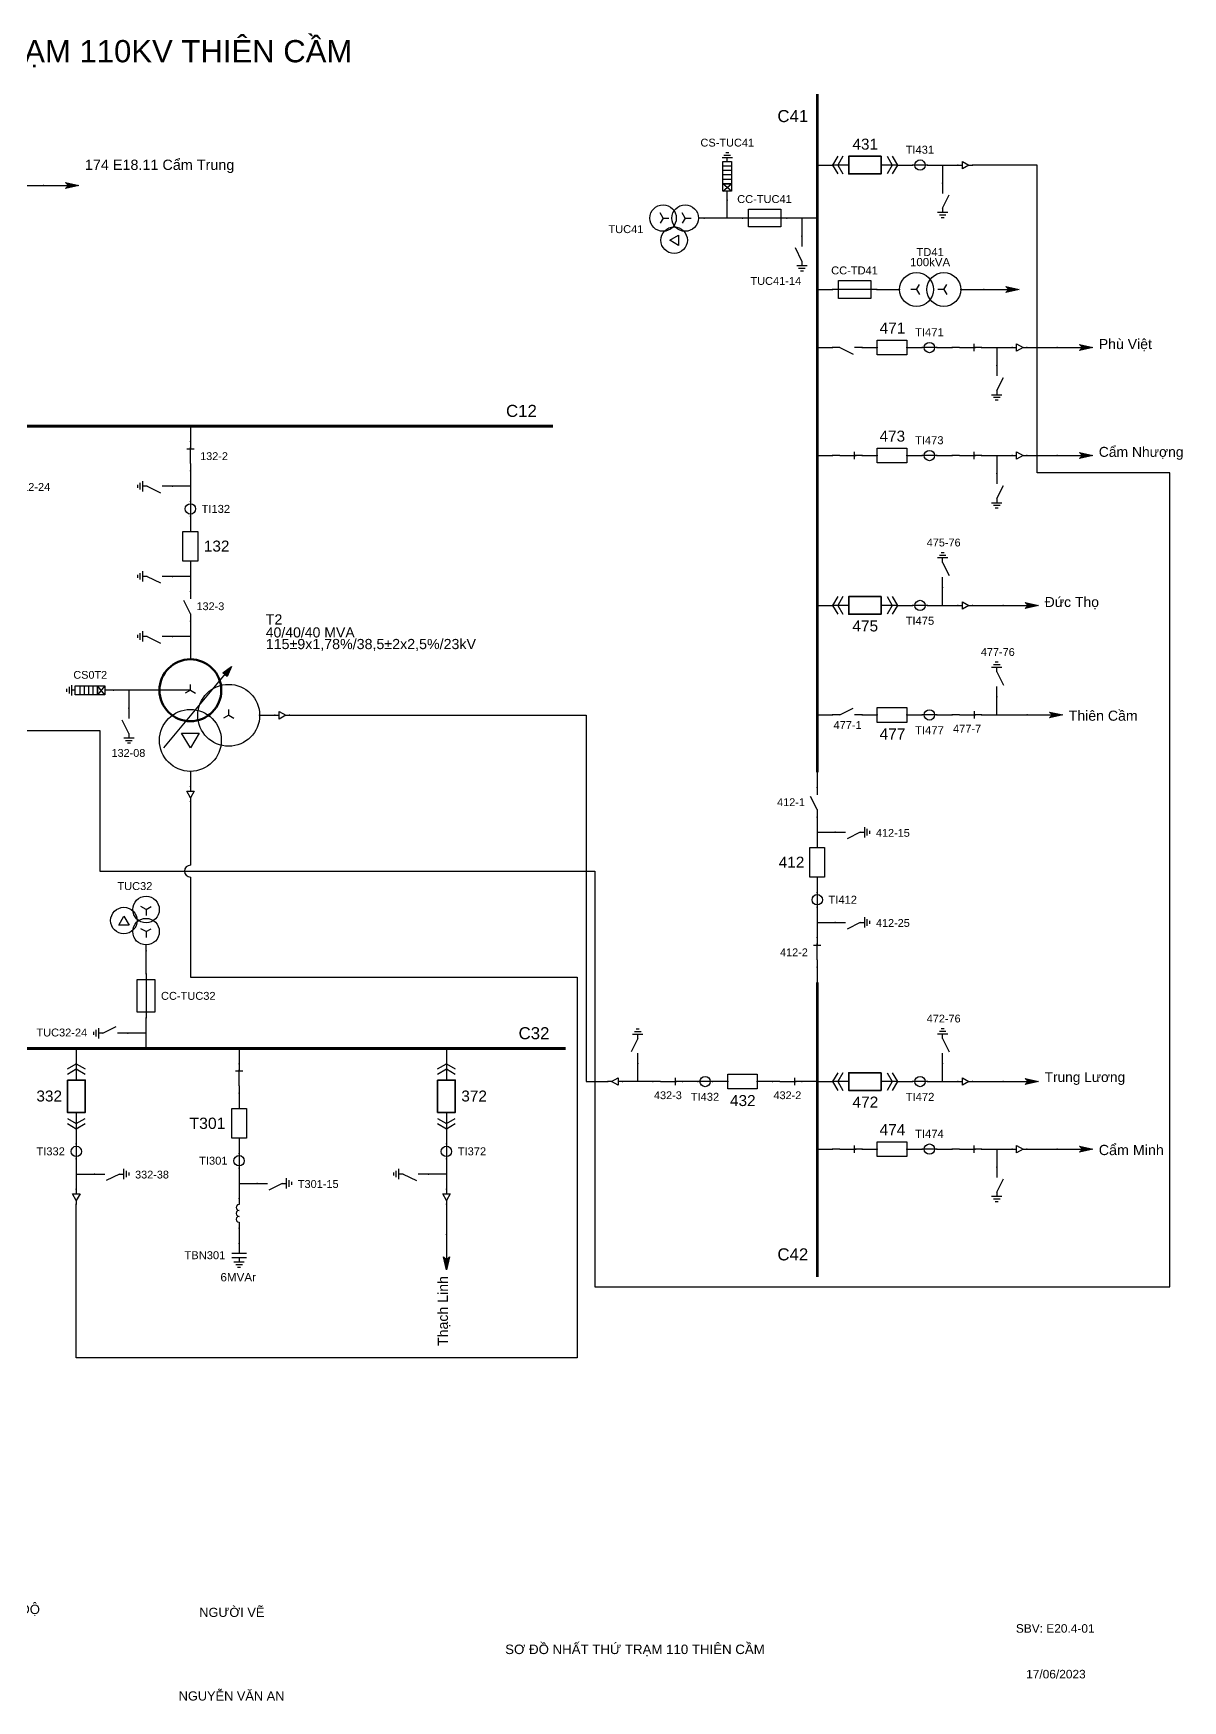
# Model space of a CAD drawing. Header units: millimetres. Extents: x -383 to 412, y 7 to 290.
# Drawn here: x 216.7 to 411.7, y 7.4 to 290.1 of the extents above; entities that cross this region are included whole.
import ezdxf

# ---------------------------------------------------------------- set-up
doc = ezdxf.new("R2010")
doc.units = ezdxf.units.MM
for name, color, linetype, lineweight in [('BUSBAR_110KV', 1, 'Continuous', 50), ('BUSBAR_22KV', 5, 'Continuous', 50), ('BUSBAR_35KV', 30, 'Continuous', 50), ('HV_110KV', 1, 'Continuous', 25), ('MV_22KV', 5, 'Continuous', 25), ('MV_35KV', 30, 'Continuous', 25), ('SLD_OTHER', 7, 'Continuous', 25)]:
    doc.layers.add(name, color=color, linetype=linetype, lineweight=lineweight)
doc.layers.add('SYM_PORTS', color=8, linetype='Continuous', plot=False)
doc.layers.add('TEXT', color=7, linetype='Continuous')
doc.styles.add('SLD_TEXT', font='arial.ttf')

# ---------------------------------------------------------------- blocks, each defined once
blk = doc.blocks.new('SYM_LINE_FEEDER_ARROW')
blk.add_hatch(color=7).paths.add_polyline_path([(0, -3), (-0.5, -0.75), (0, -1.25), (0.5, -0.75)])
at = {"lineweight": 25}
blk.add_lwpolyline([(0, 3), (0, -1.25)], dxfattribs=at)
blk.add_lwpolyline([(0, -3), (-0.5, -0.75), (0, -1.25), (0.5, -0.75)], close=True, dxfattribs=at)
at = {"layer": 'SYM_PORTS'}
blk.add_point((0, 3), dxfattribs=at)
blk.add_attdef('LINE_NAME', (1.5, 0), '', height=2)
blk = doc.blocks.new('SYM_EARTHING_SWITCH_OPEN')
at = {"lineweight": 25}
for points in [[(0, 3), (0, 1.25)], [(0, -1.25), (-1.125, 1)], [(-0.875, -2), (0.875, -2)], [(-0.5625, -2.4375), (0.5625, -2.4375)], [(0, -1.25), (0, -2)], [(-0.25, -2.875), (0.25, -2.875)]]:
    blk.add_lwpolyline(points, dxfattribs=at)
at = {"layer": 'SYM_PORTS'}
blk.add_point((0, 3), dxfattribs=at)
blk.add_attdef('DEVICE_CODE', (1.875, 0), '', height=2)
blk = doc.blocks.new('SYM_DISCONNECTOR_CLOSED')
at = {"lineweight": 25}
for points in [[(-0.625, 1.25), (0.625, 1.25)], [(0, 2.5), (0, 1.25)], [(0, -1.25), (0, 1.5)], [(0, -1.25), (0, -2.5)]]:
    blk.add_lwpolyline(points, dxfattribs=at)
at = {"layer": 'SYM_PORTS'}
for p in [(0, 2.5), (0, -2.5)]:
    blk.add_point(p, dxfattribs=at)
blk.add_attdef('DEVICE_CODE', (1.625, -0.5), '', height=2)
blk = doc.blocks.new('SYM_CURRENT_TRANSFORMER')
at = {"lineweight": 25}
blk.add_lwpolyline([(0, 1.25), (0, -1.25)], dxfattribs=at)
blk.add_circle((0, 0), 0.875, dxfattribs=at)
at = {"layer": 'SYM_PORTS'}
for p in [(0, 1.25), (0, -1.25)]:
    blk.add_point(p, dxfattribs=at)
blk.add_attdef('DEVICE_CODE', (1.875, -1.75), '', height=2)
at = {"flags": 1}
blk.add_attdef('RATIO', (1.875, -4.75), '', height=2, dxfattribs=at)
blk = doc.blocks.new('SYM_CIRCUIT_BREAKER')
at = {"lineweight": 25}
blk.add_lwpolyline([(-1.25, 2.5), (1.25, 2.5), (1.25, -2.5), (-1.25, -2.5)], close=True, dxfattribs=at)
at = {"layer": 'SYM_PORTS'}
for p in [(0, 2.5), (0, -2.5)]:
    blk.add_point(p, dxfattribs=at)
blk.add_attdef('DEVICE_CODE', (2.25, -0.5), '', height=2)
at = {"flags": 1}
blk.add_attdef('RATING', (2.25, -3.5), '', height=2, dxfattribs=at)
blk = doc.blocks.new('SYM_DISCONNECTOR_OPEN')
at = {"lineweight": 25}
for points in [[(0, -1.25), (-1.125, 1)], [(0, 2.5), (0, 1.25)], [(0, -1.25), (0, -2.5)]]:
    blk.add_lwpolyline(points, dxfattribs=at)
at = {"layer": 'SYM_PORTS'}
for p in [(0, 2.5), (0, -2.5)]:
    blk.add_point(p, dxfattribs=at)
blk.add_attdef('DEVICE_CODE', (1, -0.5), '', height=2)
blk = doc.blocks.new('SYM_TRANSFORMER_3W')
blk.add_hatch(color=7).paths.add_polyline_path([(3.75, 8.25), (3.0125, 6.575), (2.2375, 7.225)])
at = {"lineweight": 25}
for points in [[(-7.75, -5.5), (3.0125, 7.35)], [(-3.25, 4.25), (-8.5, 4.25)], [(-3.25, 4.25), (-4.1125, 3.75)], [(-3.25, 4.25), (-3.25, 5.25)], [(-3.25, 4.25), (-2.3875, 3.75)], [(3.25, 0), (2.3875, -0.5)], [(3.25, 0), (3.25, 1)], [(3.25, 0), (4.1125, -0.5)]]:
    blk.add_lwpolyline(points, dxfattribs=at)
for points in [[(3.75, 8.25), (3.0125, 6.575), (2.2375, 7.225)], [(-4.75, -3), (-1.75, -3), (-3.25, -5.5)]]:
    blk.add_lwpolyline(points, close=True, dxfattribs=at)
at = {"lineweight": 50}
blk.add_circle((-3.25, 4.25), 5.25, dxfattribs=at)
at = {"lineweight": 25}
for centre in [(3.25, 0), (-3.25, -4.25)]:
    blk.add_circle(centre, 5.25, dxfattribs=at)
at = {"layer": 'SYM_PORTS'}
for p in [(-3.25, 9.5), (-8.5, 4.25), (8.5, 0), (-3.25, -9.5)]:
    blk.add_point(p, dxfattribs=at)
blk.add_attdef('DEVICE_CODE', (9.5, 6.5), '', height=2)
at = {"flags": 1}
for tag, p in [('POWER', (9.5, 3.5)), ('VOLTAGE_RATIO', (9.5, 0.5))]:
    blk.add_attdef(tag, p, '', height=2, dxfattribs=at)
blk = doc.blocks.new('SYM_CABLE_TERMINATION')
at = {"lineweight": 25}
blk.add_lwpolyline([(-0.625, 0.5), (0.625, 0.5), (0, -0.625)], close=True, dxfattribs=at)
for points in [[(0, 1.25), (0, 0.5)], [(0, -0.625), (0, -1.25)]]:
    blk.add_lwpolyline(points, dxfattribs=at)
at = {"layer": 'SYM_PORTS'}
for p in [(0, 1.25), (0, -1.25)]:
    blk.add_point(p, dxfattribs=at)
blk = doc.blocks.new('SYM_SURGE_ARRESTER')
at = {"lineweight": 25}
for points in [[(0, 4), (0, 2.5)], [(-0.75, 2.5), (0.75, 1.25)], [(0.75, 2.5), (-0.75, 1.25)], [(-0.75, 0.5), (0.75, 0.5)], [(-0.75, -0.25), (0.75, -0.25)], [(-0.75, -1), (0.75, -1)], [(-0.75, -1.75), (0.75, -1.75)], [(0, -2.5), (0, -3.125)], [(-0.875, -3.125), (0.875, -3.125)], [(-0.5625, -3.5625), (0.5625, -3.5625)], [(-0.25, -4), (0.25, -4)]]:
    blk.add_lwpolyline(points, dxfattribs=at)
for points in [[(-0.75, 2.5), (0.75, 2.5), (0.75, 1.25), (-0.75, 1.25)], [(-0.75, 1.25), (0.75, 1.25), (0.75, -2.5), (-0.75, -2.5)]]:
    blk.add_lwpolyline(points, close=True, dxfattribs=at)
at = {"layer": 'SYM_PORTS'}
blk.add_point((0, 4), dxfattribs=at)
blk.add_attdef('DEVICE_CODE', (1.875, 1), '', height=2)
blk = doc.blocks.new('SYM_DRAWOUT_BREAKER')
at = {"lineweight": 25}
for points in [[(-1.5, 4.625), (0, 5.5), (1.5, 4.625)], [(-1.5, 3.75), (0, 4.625), (1.5, 3.75)], [(0, 5.5), (0, 2.75)], [(0, -2.75), (0, -5.5)], [(-1.5, -3.75), (0, -4.625), (1.5, -3.75)], [(-1.5, -4.625), (0, -5.5), (1.5, -4.625)]]:
    blk.add_lwpolyline(points, dxfattribs=at)
at = {"lineweight": 35}
blk.add_lwpolyline([(-1.5, 2.75), (1.5, 2.75), (1.5, -2.75), (-1.5, -2.75)], close=True, dxfattribs=at)
at = {"layer": 'SYM_PORTS'}
for p in [(0, 5.5), (0, -5.5)]:
    blk.add_point(p, dxfattribs=at)
blk.add_attdef('DEVICE_CODE', (2.5, 2.5), '', height=2)
at = {"flags": 1}
blk.add_attdef('RATING', (2.5, -0.5), '', height=2, dxfattribs=at)
blk = doc.blocks.new('SYM_FUSE_DISCONNECTOR')
at = {"lineweight": 25}
blk.add_lwpolyline([(0, 3.75), (0, -3.75)], dxfattribs=at)
blk.add_lwpolyline([(-1.5, 2.75), (1.5, 2.75), (1.5, -2.75), (-1.5, -2.75)], close=True, dxfattribs=at)
at = {"layer": 'SYM_PORTS'}
for p in [(0, 3.75), (0, -3.75)]:
    blk.add_point(p, dxfattribs=at)
blk.add_attdef('DEVICE_CODE', (2.5, 0.75), '', height=2)
at = {"flags": 1}
blk.add_attdef('RATING', (2.5, -2.25), '', height=2, dxfattribs=at)
blk = doc.blocks.new('SYM_TRANSFORMER_2W')
at = {"lineweight": 25}
for points in [[(0, 2.3125), (0, 3.3125)], [(0, 2.3125), (-0.8625, 1.8125)], [(0, 2.3125), (0.8625, 1.8125)], [(0, -2.3125), (-0.8625, -2.8125)], [(0, -2.3125), (0, -1.3125)], [(0, -2.3125), (0.8625, -2.8125)]]:
    blk.add_lwpolyline(points, dxfattribs=at)
for centre in [(0, 2.3125), (0, -2.3125)]:
    blk.add_circle(centre, 2.875, dxfattribs=at)
at = {"layer": 'SYM_PORTS'}
for p in [(0, 5.1875), (0, -5.1875)]:
    blk.add_point(p, dxfattribs=at)
blk.add_attdef('DEVICE_CODE', (3.875, 2.1875), '', height=2)
at = {"flags": 1}
for tag, p in [('POWER', (3.875, -0.8125)), ('VOLTAGE_RATIO', (3.875, -3.8125))]:
    blk.add_attdef(tag, p, '', height=2, dxfattribs=at)
blk = doc.blocks.new('SYM_VOLTAGE_TRANSFORMER')
at = {"lineweight": 25}
for points in [[(0, 4.625), (0, 3.625)], [(0, 1.375), (-0.8625, 0.875)], [(0, 1.375), (0, 2.375)], [(0, 1.375), (0.8625, 0.875)], [(0, -2.375), (-0.8625, -2.875)], [(0, -2.375), (0, -1.375)], [(0, -2.375), (0.8625, -2.875)]]:
    blk.add_lwpolyline(points, dxfattribs=at)
blk.add_lwpolyline([(2.875, 0.25), (4.625, 0.25), (3.75, -1.25)], close=True, dxfattribs=at)
for centre in [(0, 1.375), (3.75, -0.5), (0, -2.375)]:
    blk.add_circle(centre, 2.25, dxfattribs=at)
at = {"layer": 'SYM_PORTS'}
blk.add_point((0, 4.625), dxfattribs=at)
blk.add_attdef('DEVICE_CODE', (7, 1.625), '', height=2)
at = {"flags": 1}
blk.add_attdef('RATIO', (7, -1.375), '', height=2, dxfattribs=at)
blk = doc.blocks.new('SYM_SHUNT_REACTOR')
at = {"lineweight": 25}
for points in [[(0, 2.5), (0, 1.5)], [(0, 1.5), (0.25, 1.4325), (0.4325, 1.25), (0.5, 1), (0.4325, 0.75), (0.25, 0.5675), (0, 0.5), (0.25, 0.4325), (0.4325, 0.25), (0.5, 0), (0.4325, -0.25), (0.25, -0.4325), (0, -0.5), (0.25, -0.5675), (0.4325, -0.75), (0.5, -1), (0.4325, -1.25), (0.25, -1.4325), (0, -1.5)], [(0, -1.5), (0, -2.5)]]:
    blk.add_lwpolyline(points, dxfattribs=at)
at = {"layer": 'SYM_PORTS'}
for p in [(0, 2.5), (0, -2.5)]:
    blk.add_point(p, dxfattribs=at)
blk.add_attdef('DEVICE_CODE', (1.5, -0.5), '', height=2)
at = {"flags": 1}
blk.add_attdef('RATING', (1.5, -3.5), '', height=2, dxfattribs=at)
blk = doc.blocks.new('SYM_SHUNT_CAPACITOR')
at = {"lineweight": 25}
for points in [[(-1.25, 0.375), (1.25, 0.375)], [(0, 2), (0, 0.375)], [(-1.25, -0.375), (1.25, -0.375)], [(-0.875, -1.125), (0.875, -1.125)], [(-0.5625, -1.5625), (0.5625, -1.5625)], [(-0.25, -2), (0.25, -2)], [(0, -0.375), (0, -1.125)]]:
    blk.add_lwpolyline(points, dxfattribs=at)
at = {"layer": 'SYM_PORTS'}
blk.add_point((0, 2), dxfattribs=at)
blk.add_attdef('DEVICE_CODE', (2.25, -1), '', height=2)
at = {"flags": 1}
blk.add_attdef('RATING', (2.25, -4), '', height=2, dxfattribs=at)

msp = doc.modelspace()

# ---------------------------------------------------------------- linework, layer by layer
at = {"layer": 'BUSBAR_110KV', "const_width": 0.479}
msp.add_lwpolyline([(174.4, 223.46), (304.9, 223.46)], dxfattribs=at)
at = {"layer": 'BUSBAR_22KV', "const_width": 0.479}
for points in [[(349.71, 279.8), (349.71, 164.8)], [(349.71, 129.17), (349.71, 79.25)]]:
    msp.add_lwpolyline(points, dxfattribs=at)
at = {"layer": 'BUSBAR_35KV', "const_width": 0.479}
msp.add_lwpolyline([(211.79, 117.96), (307.03, 117.96)], dxfattribs=at)
at = {"layer": 'HV_110KV'}
for points in [[(202.91, 264.27), (218.45, 264.27)], [(243.38, 223.46), (243.38, 220.87)], [(243.38, 215.87), (243.38, 213.28)], [(243.38, 213.28), (240.33, 213.28)], [(243.38, 213.28), (243.38, 210.69)], [(243.38, 208.19), (243.38, 205.6)], [(243.38, 198.01), (240.33, 198.01)], [(243.38, 200.6), (243.38, 198.01)], [(243.38, 198.01), (243.38, 195.42)], [(243.38, 190.42), (243.38, 187.83)], [(243.38, 187.83), (240.33, 187.83)], [(243.38, 187.83), (243.38, 183.95)], [(232.95, 178.7), (230.36, 178.7)], [(238.13, 178.7), (232.95, 178.7)], [(232.95, 178.7), (232.95, 175.64)]]:
    msp.add_lwpolyline(points, dxfattribs=at)
at = {"layer": 'MV_22KV'}
for points in [[(91.69, 171.86), (94.39, 171.86), (228, 171.86), (228, 148.04), (312, 148.04), (312, 77.54), (409.5, 77.54), (409.5, 215.54), (387, 215.54), (387, 267.74), (378.77, 267.74), (376.07, 267.74)], [(349.71, 267.74), (352.3, 267.74)], [(363.3, 267.74), (365.89, 267.74)], [(368.39, 267.74), (370.98, 267.74)], [(370.98, 267.74), (370.98, 264.68)], [(370.98, 267.74), (373.57, 267.74)], [(334.44, 258.75), (334.44, 261.81)], [(334.44, 258.75), (330.55, 258.75)], [(337.03, 258.75), (334.44, 258.75)], [(347.12, 258.75), (344.53, 258.75)], [(349.71, 258.75), (347.12, 258.75)], [(347.12, 258.75), (347.12, 255.69)], [(349.71, 246.64), (352.3, 246.64)], [(359.8, 246.64), (363.68, 246.64)], [(349.71, 236.8), (352.3, 236.8)], [(357.3, 236.8), (359.89, 236.8)], [(364.89, 236.8), (367.48, 236.8)], [(369.98, 236.8), (372.57, 236.8)], [(377.57, 236.8), (380.16, 236.8)], [(380.16, 236.8), (380.16, 233.74)], [(380.16, 236.8), (382.75, 236.8)], [(385.25, 236.8), (390.43, 236.8)], [(349.71, 218.49), (352.3, 218.49)], [(357.3, 218.49), (359.89, 218.49)], [(364.89, 218.49), (367.48, 218.49)], [(369.98, 218.49), (372.57, 218.49)], [(377.57, 218.49), (380.16, 218.49)], [(380.16, 218.49), (380.16, 215.43)], [(380.16, 218.49), (382.75, 218.49)], [(385.25, 218.49), (390.43, 218.49)], [(370.98, 193.07), (370.98, 196.13)], [(349.71, 193.07), (352.3, 193.07)], [(363.3, 193.07), (365.89, 193.07)], [(368.39, 193.07), (370.98, 193.07)], [(370.98, 193.07), (373.57, 193.07)], [(376.07, 193.07), (381.25, 193.07)], [(380.16, 174.51), (380.16, 177.57)], [(255.13, 174.45), (257.72, 174.45)], [(260.22, 174.45), (262.92, 174.45), (310.5, 174.45), (310.5, 112.37), (311.47, 112.37), (314.17, 112.37)], [(349.71, 174.51), (352.3, 174.51)], [(357.3, 174.51), (359.89, 174.51)], [(364.89, 174.51), (367.48, 174.51)], [(369.98, 174.51), (372.57, 174.51)], [(377.57, 174.51), (380.16, 174.51)], [(380.16, 174.51), (385.34, 174.51)], [(349.71, 164.8), (349.71, 162.21)], [(349.71, 157.21), (349.71, 154.62)], [(349.71, 154.62), (352.76, 154.62)], [(349.71, 154.62), (349.71, 152.03)], [(349.71, 147.03), (349.71, 144.44)], [(349.71, 141.94), (349.71, 139.35)], [(349.71, 139.35), (352.76, 139.35)], [(349.71, 139.35), (349.71, 136.76)], [(349.71, 131.76), (349.71, 129.17)], [(319.26, 112.37), (319.26, 115.42)], [(370.98, 112.36), (370.98, 115.42)], [(319.26, 112.37), (316.67, 112.37)], [(321.85, 112.37), (319.26, 112.37)], [(329.44, 112.37), (326.85, 112.37)], [(334.53, 112.37), (331.94, 112.37)], [(342.12, 112.37), (339.53, 112.37)], [(349.71, 112.37), (347.12, 112.37)], [(349.71, 112.36), (352.3, 112.36)], [(363.3, 112.36), (365.89, 112.36)], [(368.39, 112.36), (370.98, 112.36)], [(370.98, 112.36), (373.57, 112.36)], [(376.07, 112.36), (381.25, 112.36)], [(349.71, 100.91), (352.3, 100.91)], [(357.3, 100.91), (359.89, 100.91)], [(364.89, 100.91), (367.48, 100.91)], [(369.98, 100.91), (372.57, 100.91)], [(377.57, 100.91), (380.16, 100.91)], [(380.16, 100.91), (380.16, 97.85)], [(380.16, 100.91), (382.75, 100.91)], [(385.25, 100.91), (390.43, 100.91)]]:
    msp.add_lwpolyline(points, dxfattribs=at)
at = {"layer": 'MV_35KV'}
for points in [[(243.38, 164.95), (243.38, 162.36)], [(235.86, 130.64), (235.86, 134.53)], [(235.86, 120.55), (235.86, 123.14)], [(235.86, 120.55), (232.8, 120.55)], [(235.86, 117.96), (235.86, 120.55)], [(224.04, 117.96), (224.04, 115.37)], [(251.64, 117.96), (251.64, 115.37)], [(286.81, 117.96), (286.81, 115.37)], [(251.64, 110.37), (251.64, 107.78)], [(224.04, 104.37), (224.04, 101.78)], [(251.64, 102.78), (251.64, 100.19)], [(286.81, 104.37), (286.81, 101.78)], [(224.04, 99.28), (224.04, 96.69)], [(286.81, 99.28), (286.81, 96.69)], [(224.04, 96.69), (227.1, 96.69)], [(224.04, 96.69), (224.04, 94.1)], [(251.64, 97.69), (251.64, 95.1)], [(286.81, 96.69), (283.75, 96.69)], [(286.81, 96.69), (286.81, 94.1)], [(251.64, 95.1), (254.7, 95.1)], [(251.64, 95.1), (251.64, 92.51)], [(286.81, 91.6), (286.81, 86.42)], [(251.64, 87.51), (251.64, 84.92)]]:
    msp.add_lwpolyline(points, dxfattribs=at)
msp.add_lwpolyline([(243.38, 159.86), (243.38, 157.16), (243.38, 149.04, 1), (243.38, 147.04), (243.38, 130.04), (309, 130.04), (309, 65.54), (224.04, 65.54), (224.04, 88.9), (224.04, 91.6)], format="xyb", dxfattribs=at)
at = {"layer": 'SLD_OTHER'}
msp.add_lwpolyline([(374.06, 246.64), (377.94, 246.64)], dxfattribs=at)

# ---------------------------------------------------------------- block references
at = {"layer": 'HV_110KV', "rotation": 90}
msp.add_blockref('SYM_LINE_FEEDER_ARROW', (221.45, 264.27), dxfattribs=at)
at = {"layer": 'HV_110KV'}
ref = msp.add_blockref('SYM_DISCONNECTOR_CLOSED', (243.38, 218.37), dxfattribs=at)
ref.add_attrib('DEVICE_CODE', '132-2', (245.04, 217.73), dxfattribs={"layer": 'TEXT', "height": 1.32, "style": 'SLD_TEXT'})
ref = msp.add_blockref('SYM_EARTHING_SWITCH_OPEN', (237.33, 213.28), dxfattribs=dict(at, xscale=-1, rotation=270))
ref.add_attrib('DEVICE_CODE', '132-25', (227.78, 212.52), dxfattribs={"layer": 'TEXT', "extrusion": (0, 0, -1), "height": 1.318, "style": 'SLD_TEXT'})
ref = msp.add_blockref('SYM_EARTHING_SWITCH_OPEN', (207.09, 213.28), dxfattribs=dict(at, rotation=90))
ref.add_attrib('DEVICE_CODE', 'TUC12-24', (211, 212.49), dxfattribs={"layer": 'TEXT', "height": 1.337, "style": 'SLD_TEXT'})
ref = msp.add_blockref('SYM_CURRENT_TRANSFORMER', (243.38, 209.44), dxfattribs=at)
ref.add_attrib('DEVICE_CODE', 'TI132', (245.29, 208.77), dxfattribs={"layer": 'TEXT', "height": 1.351, "style": 'SLD_TEXT'})
ref = msp.add_blockref('SYM_CIRCUIT_BREAKER', (243.38, 203.1), dxfattribs=at)
ref.add_attrib('DEVICE_CODE', '132', (245.67, 202.21), dxfattribs={"layer": 'TEXT', "height": 1.863, "style": 'SLD_TEXT'})
ref = msp.add_blockref('SYM_EARTHING_SWITCH_OPEN', (237.33, 198.01), dxfattribs=dict(at, xscale=-1, rotation=270))
ref.add_attrib('DEVICE_CODE', '132-35', (227.78, 197.25), dxfattribs={"layer": 'TEXT', "extrusion": (0, 0, -1), "height": 1.318, "style": 'SLD_TEXT'})
ref = msp.add_blockref('SYM_DISCONNECTOR_OPEN', (243.38, 192.92), dxfattribs=at)
ref.add_attrib('DEVICE_CODE', '132-3', (244.42, 192.28), dxfattribs={"layer": 'TEXT', "height": 1.32, "style": 'SLD_TEXT'})
ref = msp.add_blockref('SYM_TRANSFORMER_3W', (246.63, 174.45), dxfattribs=at)
ref.add_attrib('DEVICE_CODE', 'T2', (256.17, 189.84), dxfattribs={"layer": 'TEXT', "height": 1.728, "style": 'SLD_TEXT'})
ref = msp.add_blockref('SYM_EARTHING_SWITCH_OPEN', (237.33, 187.83), dxfattribs=dict(at, xscale=-1, rotation=270))
ref.add_attrib('DEVICE_CODE', '132-38', (227.78, 187.07), dxfattribs={"layer": 'TEXT', "extrusion": (0, 0, -1), "height": 1.318, "style": 'SLD_TEXT'})
ref = msp.add_blockref('SYM_SURGE_ARRESTER', (226.36, 178.7), dxfattribs=dict(at, rotation=270))
ref.add_attrib('DEVICE_CODE', 'CS0T2', (223.54, 180.65), dxfattribs={"layer": 'TEXT', "height": 1.316, "style": 'SLD_TEXT'})
ref = msp.add_blockref('SYM_EARTHING_SWITCH_OPEN', (232.95, 172.64), dxfattribs=at)
ref.add_attrib('DEVICE_CODE', '132-08', (230.01, 167.41), dxfattribs={"layer": 'TEXT', "height": 1.318, "style": 'SLD_TEXT'})
at = {"layer": 'MV_22KV'}
ref = msp.add_blockref('SYM_SURGE_ARRESTER', (334.44, 265.81), dxfattribs=dict(at, rotation=180))
ref.add_attrib('DEVICE_CODE', 'CS-TUC41', (329.9, 270.87), dxfattribs={"layer": 'TEXT', "height": 1.332, "style": 'SLD_TEXT'})
ref = msp.add_blockref('SYM_DRAWOUT_BREAKER', (357.8, 267.74), dxfattribs=dict(at, rotation=270))
ref.add_attrib('DEVICE_CODE', '431', (355.68, 270.35), dxfattribs={"layer": 'TEXT', "height": 1.863, "style": 'SLD_TEXT'})
ref = msp.add_blockref('SYM_CURRENT_TRANSFORMER', (367.14, 267.74), dxfattribs=dict(at, rotation=270))
ref.add_attrib('DEVICE_CODE', 'TI431', (364.7, 269.66), dxfattribs={"layer": 'TEXT', "height": 1.351, "style": 'SLD_TEXT'})
for name, p, rotation in [('SYM_CABLE_TERMINATION', (374.82, 267.74), 90), ('SYM_CABLE_TERMINATION', (384, 236.8), 90), ('SYM_LINE_FEEDER_ARROW', (393.43, 236.8), 90), ('SYM_CABLE_TERMINATION', (384, 218.49), 90), ('SYM_LINE_FEEDER_ARROW', (393.43, 218.49), 90), ('SYM_CABLE_TERMINATION', (374.82, 193.07), 90), ('SYM_LINE_FEEDER_ARROW', (384.25, 193.07), 90), ('SYM_CABLE_TERMINATION', (258.97, 174.45), 90), ('SYM_LINE_FEEDER_ARROW', (388.34, 174.51), 90), ('SYM_CABLE_TERMINATION', (315.42, 112.37), 270), ('SYM_CABLE_TERMINATION', (374.82, 112.36), 90), ('SYM_LINE_FEEDER_ARROW', (384.25, 112.36), 90), ('SYM_CABLE_TERMINATION', (384, 100.91), 90), ('SYM_LINE_FEEDER_ARROW', (393.43, 100.91), 90)]:
    msp.add_blockref(name, p, dxfattribs=dict(at, rotation=rotation))
at = {"layer": 'MV_22KV', "xscale": -1}
for p in [(370.98, 261.68), (380.16, 230.74), (380.16, 212.43), (380.16, 94.85)]:
    msp.add_blockref('SYM_EARTHING_SWITCH_OPEN', p, dxfattribs=at)
at = {"layer": 'MV_22KV'}
ref = msp.add_blockref('SYM_VOLTAGE_TRANSFORMER', (325.93, 258.75), dxfattribs=dict(at, rotation=270))
ref.add_attrib('DEVICE_CODE', 'TUC41', (314.29, 256.2), dxfattribs={"layer": 'TEXT', "height": 1.342, "style": 'SLD_TEXT'})
ref = msp.add_blockref('SYM_FUSE_DISCONNECTOR', (340.78, 258.75), dxfattribs=dict(at, rotation=270))
ref.add_attrib('DEVICE_CODE', 'CC-TUC41', (336.13, 261.3), dxfattribs={"layer": 'TEXT', "height": 1.34, "style": 'SLD_TEXT'})
ref = msp.add_blockref('SYM_EARTHING_SWITCH_OPEN', (347.12, 252.69), dxfattribs=at)
ref.add_attrib('DEVICE_CODE', 'TUC41-14', (338.37, 247.42), dxfattribs={"layer": 'TEXT', "height": 1.337, "style": 'SLD_TEXT'})
ref = msp.add_blockref('SYM_TRANSFORMER_2W', (368.87, 246.64), dxfattribs=dict(at, rotation=90))
ref.add_attrib('DEVICE_CODE', 'TD41', (366.55, 252.31), dxfattribs={"layer": 'TEXT', "height": 1.35, "style": 'SLD_TEXT'})
ref = msp.add_blockref('SYM_FUSE_DISCONNECTOR', (356.05, 246.64), dxfattribs=dict(at, rotation=270))
ref.add_attrib('DEVICE_CODE', 'CC-TD41', (352.07, 249.2), dxfattribs={"layer": 'TEXT', "height": 1.343, "style": 'SLD_TEXT'})
ref = msp.add_blockref('SYM_CIRCUIT_BREAKER', (362.39, 236.8), dxfattribs=dict(at, rotation=270))
ref.add_attrib('DEVICE_CODE', '471', (360.27, 239.15), dxfattribs={"layer": 'TEXT', "height": 1.879, "style": 'SLD_TEXT'})
at = {"layer": 'MV_22KV', "xscale": -1}
for name, p, rotation in [('SYM_DISCONNECTOR_CLOSED', (375.07, 236.8), 270), ('SYM_DISCONNECTOR_OPEN', (354.8, 236.8), 270), ('SYM_DISCONNECTOR_CLOSED', (375.07, 218.49), 270), ('SYM_DISCONNECTOR_CLOSED', (354.8, 218.49), 270), ('SYM_EARTHING_SWITCH_OPEN', (319.26, 118.42), 180), ('SYM_DISCONNECTOR_CLOSED', (375.07, 100.91), 270), ('SYM_DISCONNECTOR_CLOSED', (354.8, 100.91), 270)]:
    msp.add_blockref(name, p, dxfattribs=dict(at, rotation=rotation))
at = {"layer": 'MV_22KV'}
ref = msp.add_blockref('SYM_CURRENT_TRANSFORMER', (368.73, 236.8), dxfattribs=dict(at, rotation=270))
ref.add_attrib('DEVICE_CODE', 'TI471', (366.29, 238.71), dxfattribs={"layer": 'TEXT', "height": 1.365, "style": 'SLD_TEXT'})
ref = msp.add_blockref('SYM_CIRCUIT_BREAKER', (362.39, 218.49), dxfattribs=dict(at, rotation=270))
ref.add_attrib('DEVICE_CODE', '473', (360.27, 220.85), dxfattribs={"layer": 'TEXT', "height": 1.863, "style": 'SLD_TEXT'})
ref = msp.add_blockref('SYM_CURRENT_TRANSFORMER', (368.73, 218.49), dxfattribs=dict(at, rotation=270))
ref.add_attrib('DEVICE_CODE', 'TI473', (366.29, 220.41), dxfattribs={"layer": 'TEXT', "height": 1.354, "style": 'SLD_TEXT'})
ref = msp.add_blockref('SYM_EARTHING_SWITCH_OPEN', (370.98, 199.13), dxfattribs=dict(at, rotation=180))
ref.add_attrib('DEVICE_CODE', '475-76', (368.28, 203.08), dxfattribs={"layer": 'TEXT', "height": 1.321, "style": 'SLD_TEXT'})
ref = msp.add_blockref('SYM_DRAWOUT_BREAKER', (357.8, 193.07), dxfattribs=dict(at, rotation=270))
ref.add_attrib('DEVICE_CODE', '475', (355.68, 188.67), dxfattribs={"layer": 'TEXT', "height": 1.867, "style": 'SLD_TEXT'})
ref = msp.add_blockref('SYM_CURRENT_TRANSFORMER', (367.14, 193.07), dxfattribs=dict(at, rotation=270))
ref.add_attrib('DEVICE_CODE', 'TI475', (364.7, 189.8), dxfattribs={"layer": 'TEXT', "height": 1.357, "style": 'SLD_TEXT'})
ref = msp.add_blockref('SYM_EARTHING_SWITCH_OPEN', (380.16, 180.57), dxfattribs=dict(at, rotation=180))
ref.add_attrib('DEVICE_CODE', '477-76', (377.46, 184.52), dxfattribs={"layer": 'TEXT', "height": 1.321, "style": 'SLD_TEXT'})
ref = msp.add_blockref('SYM_DISCONNECTOR_OPEN', (354.8, 174.51), dxfattribs=dict(at, rotation=270))
ref.add_attrib('DEVICE_CODE', '477-1', (352.47, 172.13), dxfattribs={"layer": 'TEXT', "height": 1.334, "style": 'SLD_TEXT'})
ref = msp.add_blockref('SYM_CIRCUIT_BREAKER', (362.39, 174.51), dxfattribs=dict(at, rotation=270))
ref.add_attrib('DEVICE_CODE', '477', (360.27, 170.34), dxfattribs={"layer": 'TEXT', "height": 1.883, "style": 'SLD_TEXT'})
ref = msp.add_blockref('SYM_CURRENT_TRANSFORMER', (368.73, 174.51), dxfattribs=dict(at, rotation=270))
ref.add_attrib('DEVICE_CODE', 'TI477', (366.29, 171.23), dxfattribs={"layer": 'TEXT', "height": 1.368, "style": 'SLD_TEXT'})
ref = msp.add_blockref('SYM_DISCONNECTOR_CLOSED', (375.07, 174.51), dxfattribs=dict(at, rotation=270))
ref.add_attrib('DEVICE_CODE', '477-7', (372.74, 171.51), dxfattribs={"layer": 'TEXT', "height": 1.337, "style": 'SLD_TEXT'})
ref = msp.add_blockref('SYM_DISCONNECTOR_OPEN', (349.71, 159.71), dxfattribs=at)
ref.add_attrib('DEVICE_CODE', '412-1', (342.9, 159.06), dxfattribs={"layer": 'TEXT', "height": 1.32, "style": 'SLD_TEXT'})
ref = msp.add_blockref('SYM_EARTHING_SWITCH_OPEN', (355.76, 154.62), dxfattribs=dict(at, rotation=90))
ref.add_attrib('DEVICE_CODE', '412-15', (359.67, 153.86), dxfattribs={"layer": 'TEXT', "height": 1.318, "style": 'SLD_TEXT'})
ref = msp.add_blockref('SYM_CIRCUIT_BREAKER', (349.71, 149.53), dxfattribs=at)
ref.add_attrib('DEVICE_CODE', '412', (343.18, 148.62), dxfattribs={"layer": 'TEXT', "height": 1.86, "style": 'SLD_TEXT'})
ref = msp.add_blockref('SYM_CURRENT_TRANSFORMER', (349.71, 143.19), dxfattribs=at)
ref.add_attrib('DEVICE_CODE', 'TI412', (351.62, 142.51), dxfattribs={"layer": 'TEXT', "height": 1.351, "style": 'SLD_TEXT'})
ref = msp.add_blockref('SYM_EARTHING_SWITCH_OPEN', (355.76, 139.35), dxfattribs=dict(at, rotation=90))
ref.add_attrib('DEVICE_CODE', '412-25', (359.67, 138.59), dxfattribs={"layer": 'TEXT', "height": 1.318, "style": 'SLD_TEXT'})
ref = msp.add_blockref('SYM_DISCONNECTOR_CLOSED', (349.71, 134.26), dxfattribs=at)
ref.add_attrib('DEVICE_CODE', '412-2', (343.4, 133.61), dxfattribs={"layer": 'TEXT', "height": 1.32, "style": 'SLD_TEXT'})
ref = msp.add_blockref('SYM_EARTHING_SWITCH_OPEN', (370.98, 118.42), dxfattribs=dict(at, rotation=180))
ref.add_attrib('DEVICE_CODE', '472-76', (368.28, 122.38), dxfattribs={"layer": 'TEXT', "height": 1.321, "style": 'SLD_TEXT'})
ref = msp.add_blockref('SYM_CURRENT_TRANSFORMER', (330.69, 112.37), dxfattribs=dict(at, rotation=270))
ref.add_attrib('DEVICE_CODE', 'TI432', (328.25, 109.1), dxfattribs={"layer": 'TEXT', "height": 1.351, "style": 'SLD_TEXT'})
ref = msp.add_blockref('SYM_CIRCUIT_BREAKER', (337.03, 112.37), dxfattribs=dict(at, rotation=270))
ref.add_attrib('DEVICE_CODE', '432', (334.91, 108.21), dxfattribs={"layer": 'TEXT', "height": 1.863, "style": 'SLD_TEXT'})
ref = msp.add_blockref('SYM_DRAWOUT_BREAKER', (357.8, 112.36), dxfattribs=dict(at, rotation=270))
ref.add_attrib('DEVICE_CODE', '472', (355.68, 107.94), dxfattribs={"layer": 'TEXT', "height": 1.879, "style": 'SLD_TEXT'})
ref = msp.add_blockref('SYM_CURRENT_TRANSFORMER', (367.14, 112.36), dxfattribs=dict(at, rotation=270))
ref.add_attrib('DEVICE_CODE', 'TI472', (364.7, 109.08), dxfattribs={"layer": 'TEXT', "height": 1.365, "style": 'SLD_TEXT'})
ref = msp.add_blockref('SYM_DISCONNECTOR_CLOSED', (324.35, 112.37), dxfattribs=dict(at, rotation=270))
ref.add_attrib('DEVICE_CODE', '432-3', (322.02, 109.38), dxfattribs={"layer": 'TEXT', "height": 1.32, "style": 'SLD_TEXT'})
ref = msp.add_blockref('SYM_DISCONNECTOR_CLOSED', (344.62, 112.37), dxfattribs=dict(at, rotation=270))
ref.add_attrib('DEVICE_CODE', '432-2', (342.29, 109.38), dxfattribs={"layer": 'TEXT', "height": 1.32, "style": 'SLD_TEXT'})
ref = msp.add_blockref('SYM_CIRCUIT_BREAKER', (362.39, 100.91), dxfattribs=dict(at, rotation=270))
ref.add_attrib('DEVICE_CODE', '474', (360.27, 103.26), dxfattribs={"layer": 'TEXT', "height": 1.883, "style": 'SLD_TEXT'})
ref = msp.add_blockref('SYM_CURRENT_TRANSFORMER', (368.73, 100.91), dxfattribs=dict(at, rotation=270))
ref.add_attrib('DEVICE_CODE', 'TI474', (366.29, 102.82), dxfattribs={"layer": 'TEXT', "height": 1.368, "style": 'SLD_TEXT'})
at = {"layer": 'MV_35KV'}
for name, p in [('SYM_CABLE_TERMINATION', (243.38, 161.11)), ('SYM_CABLE_TERMINATION', (224.04, 92.85)), ('SYM_CABLE_TERMINATION', (286.81, 92.85)), ('SYM_LINE_FEEDER_ARROW', (286.81, 83.42))]:
    msp.add_blockref(name, p, dxfattribs=at)
ref = msp.add_blockref('SYM_VOLTAGE_TRANSFORMER', (235.86, 139.15), dxfattribs=dict(at, rotation=180))
ref.add_attrib('DEVICE_CODE', 'TUC32', (231, 144.83), dxfattribs={"layer": 'TEXT', "height": 1.342, "style": 'SLD_TEXT'})
ref = msp.add_blockref('SYM_FUSE_DISCONNECTOR', (235.86, 126.89), dxfattribs=at)
ref.add_attrib('DEVICE_CODE', 'CC-TUC32', (238.4, 126.22), dxfattribs={"layer": 'TEXT', "height": 1.34, "style": 'SLD_TEXT'})
ref = msp.add_blockref('SYM_EARTHING_SWITCH_OPEN', (229.8, 120.55), dxfattribs=dict(at, rotation=270))
ref.add_attrib('DEVICE_CODE', 'TUC32-24', (217.27, 120.01), dxfattribs={"layer": 'TEXT', "height": 1.337, "style": 'SLD_TEXT'})
ref = msp.add_blockref('SYM_DISCONNECTOR_CLOSED', (251.64, 112.87), dxfattribs=dict(at, xscale=-1))
ref.add_attrib('DEVICE_CODE', 'T301-1', (244.12, 112.22), dxfattribs={"layer": 'TEXT', "extrusion": (0, 0, -1), "height": 1.332, "style": 'SLD_TEXT'})
ref = msp.add_blockref('SYM_DRAWOUT_BREAKER', (224.04, 109.87), dxfattribs=at)
ref.add_attrib('DEVICE_CODE', '332', (217.27, 108.98), dxfattribs={"layer": 'TEXT', "height": 1.863, "style": 'SLD_TEXT'})
ref = msp.add_blockref('SYM_DRAWOUT_BREAKER', (286.81, 109.87), dxfattribs=at)
ref.add_attrib('DEVICE_CODE', '372', (289.34, 108.98), dxfattribs={"layer": 'TEXT', "height": 1.863, "style": 'SLD_TEXT'})
ref = msp.add_blockref('SYM_CIRCUIT_BREAKER', (251.64, 105.28), dxfattribs=at)
ref.add_attrib('DEVICE_CODE', 'T301', (243.23, 104.33), dxfattribs={"layer": 'TEXT', "height": 1.916, "style": 'SLD_TEXT'})
ref = msp.add_blockref('SYM_CURRENT_TRANSFORMER', (224.04, 100.53), dxfattribs=at)
ref.add_attrib('DEVICE_CODE', 'TI332', (217.27, 99.86), dxfattribs={"layer": 'TEXT', "height": 1.351, "style": 'SLD_TEXT'})
ref = msp.add_blockref('SYM_CURRENT_TRANSFORMER', (286.81, 100.53), dxfattribs=at)
ref.add_attrib('DEVICE_CODE', 'TI372', (288.72, 99.86), dxfattribs={"layer": 'TEXT', "height": 1.354, "style": 'SLD_TEXT'})
ref = msp.add_blockref('SYM_CURRENT_TRANSFORMER', (251.64, 98.94), dxfattribs=at)
ref.add_attrib('DEVICE_CODE', 'TI301', (244.86, 98.27), dxfattribs={"layer": 'TEXT', "height": 1.351, "style": 'SLD_TEXT'})
at = {"layer": 'MV_35KV', "xscale": -1, "rotation": 270}
msp.add_blockref('SYM_EARTHING_SWITCH_OPEN', (280.75, 96.69), dxfattribs=at)
at = {"layer": 'MV_35KV'}
ref = msp.add_blockref('SYM_EARTHING_SWITCH_OPEN', (230.1, 96.69), dxfattribs=dict(at, rotation=90))
ref.add_attrib('DEVICE_CODE', '332-38', (234.01, 95.93), dxfattribs={"layer": 'TEXT', "height": 1.318, "style": 'SLD_TEXT'})
ref = msp.add_blockref('SYM_EARTHING_SWITCH_OPEN', (257.7, 95.1), dxfattribs=dict(at, rotation=90))
ref.add_attrib('DEVICE_CODE', 'T301-15', (261.61, 94.33), dxfattribs={"layer": 'TEXT', "height": 1.329, "style": 'SLD_TEXT'})
ref = msp.add_blockref('SYM_SHUNT_REACTOR', (251.64, 90.01), dxfattribs=dict(at, xscale=-1))
ref.add_attrib('DEVICE_CODE', 'L301', (245.9, 89.35), dxfattribs={"layer": 'TEXT', "extrusion": (0, 0, -1), "height": 1.346, "style": 'SLD_TEXT'})
ref = msp.add_blockref('SYM_SHUNT_CAPACITOR', (251.64, 82.92), dxfattribs=at)
ref.add_attrib('DEVICE_CODE', 'TBN301', (242.39, 82.25), dxfattribs={"layer": 'TEXT', "height": 1.35, "style": 'SLD_TEXT'})
at = {"layer": 'SLD_OTHER', "rotation": 90}
msp.add_blockref('SYM_LINE_FEEDER_ARROW', (380.94, 246.64), dxfattribs=at)

# ---------------------------------------------------------------- texts
at = {"layer": 'TEXT', "attachment_point": 7, "style": 'SLD_TEXT'}
for s, insert, char_height in [('SƠ ĐỒ NHẤT THỨ TRẠM 110KV THIÊN CẦM', (160.51, 284.32), 3.7731), ('C41', (342.95, 274.99), 2.043), ('174 E18.11 Cẩm Trung', (225.49, 266.38), 1.746), ('100kVA', (365.44, 250.57), 1.392), ('Phù Việt', (397.46, 236.16), 1.708), ('C12', (296.92, 225.01), 2.043), ('Cẩm Nhượng', (397.46, 217.76), 1.686), ('Đức Thọ', (388.29, 192.44), 1.693), ('40/40/40 MVA', (256.17, 187.63), 1.7042), ('115±9x1,78%/38,5±2x2,5%/23kV', (256.17, 185.35), 1.7282), ('Thiên Cầm', (392.37, 173.51), 1.71), ('C32', (299.05, 119.51), 2.043), ('Trung Lương', (388.28, 111.79), 1.6623), ('Cẩm Minh', (397.46, 99.87), 1.733), ('C42', (342.95, 82.02), 2.043), ('6MVAr', (248.48, 78.47), 1.412), ('TR. PHÒNG ĐIỀU ĐỘ', (195.66, 21.74), 1.59), ('NGƯỜI VẼ', (244.9, 21.58), 1.549), ('SBV: E20.4-01', (383.4, 18.91), 1.4448), ('SƠ ĐỒ NHẤT THỨ TRẠM 110 THIÊN CẦM', (296.78, 14.95), 1.6077), ('17/06/2023', (385.14, 11.16), 1.445), ('NGUYỄN VĂN AN', (241.4, 7.41), 1.5507)]:
    msp.add_mtext(s, dxfattribs=dict(at, insert=insert, char_height=char_height))
at = {"layer": 'TEXT', "insert": (287.45, 67.53), "char_height": 1.716, "attachment_point": 7, "rotation": 90, "style": 'SLD_TEXT'}
msp.add_mtext('Thạch Linh', dxfattribs=at)

doc.saveas('drawing.dxf')
